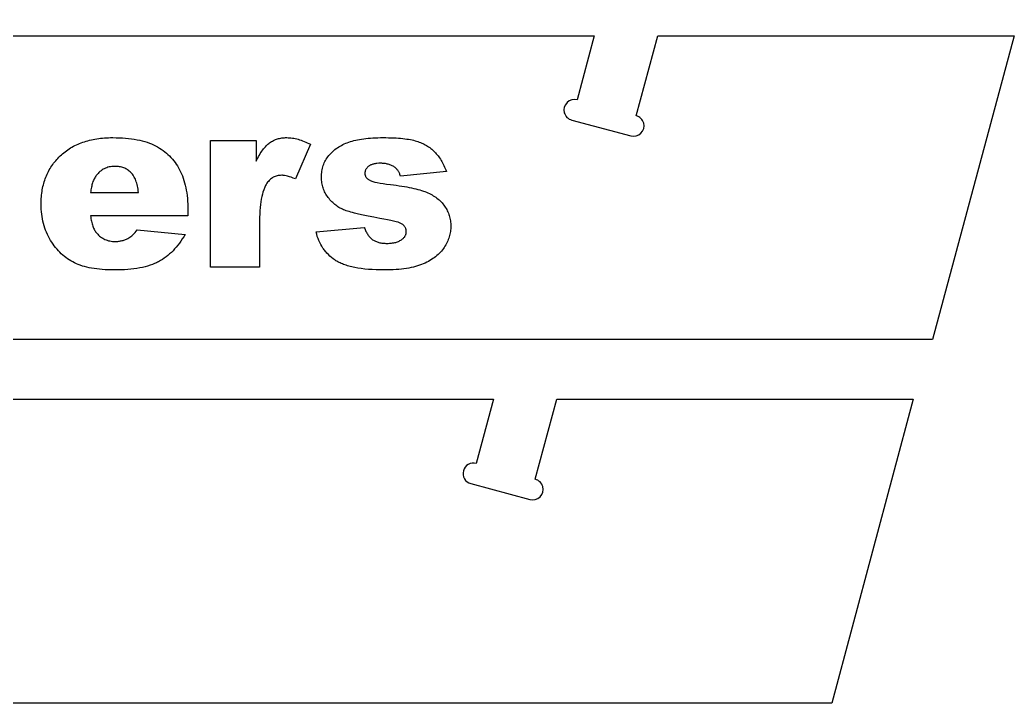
# Model space of a CAD drawing. Extents: x 6 to 1184, y 88 to 595.
# Drawn here: x 813.2 to 1097.4, y 87.8 to 283.3 of the extents above; entities that cross this region are included whole.
import ezdxf

# ---------------------------------------------------------------- set-up
doc = ezdxf.new("R2010")
doc.units = 0
doc.layers.get('0').update_dxf_attribs({"linetype": 'CONTINUOUS'})

msp = doc.modelspace()

# ---------------------------------------------------------------- linework, layer by layer
for points in [[(488.76, 254.29), (505.66, 249.76), (488.76, 254.29), (496.52, 283.26), (513.42, 278.73), (977.42, 278.73), (972.51, 260.38, 1), (970.95, 254.59), (987.86, 250.06, 1), (989.41, 255.85), (995.54, 278.73), (1097.42, 278.73), (1074.13, 191.8), (954.13, 191.8), (490.13, 191.8), (473.23, 196.33), (480.99, 225.31), (497.89, 220.78, 0.414214), (501.57, 222.9, 0.414214), (499.45, 226.57), (504.11, 243.96, 0.414214), (507.78, 246.08, 0.414214), (505.66, 249.76)], [(459.9, 150.29), (476.8, 145.76), (459.9, 150.29), (467.66, 179.26), (484.57, 174.73), (948.57, 174.73), (943.65, 156.38, 1), (942.1, 150.59), (959, 146.06, 1), (960.55, 151.85), (966.68, 174.73), (1068.57, 174.73), (1045.27, 87.8), (925.27, 87.8), (461.27, 87.8), (444.37, 92.33), (452.13, 121.31), (469.04, 116.78, 0.414214), (472.71, 118.9, 0.414214), (470.59, 122.57), (475.25, 139.96, 0.414214), (478.92, 142.08, 0.414214), (476.8, 145.76)]]:
    msp.add_lwpolyline(points, format="xyb")
for points in [[(861.22, 227.2), (833.39, 227.2), (833.44, 226.79), (833.5, 226.39), (833.57, 226), (833.65, 225.63), (833.73, 225.27), (833.82, 224.93), (833.92, 224.6), (834.03, 224.28), (834.15, 223.98), (834.27, 223.69), (834.41, 223.41), (834.55, 223.14), (834.7, 222.89), (834.86, 222.65), (835.02, 222.43), (835.2, 222.22), (835.46, 221.93), (835.72, 221.67), (836, 221.42), (836.28, 221.19), (836.58, 220.98), (836.88, 220.78), (837.2, 220.61), (837.52, 220.45), (837.85, 220.31), (838.19, 220.2), (838.55, 220.09), (838.91, 220.01), (839.28, 219.95), (839.66, 219.9), (840.05, 219.87), (840.45, 219.86), (840.71, 219.87), (840.96, 219.88), (841.21, 219.9), (841.46, 219.93), (841.71, 219.96), (841.96, 220.01), (842.2, 220.06), (842.45, 220.12), (842.69, 220.19), (842.93, 220.26), (843.17, 220.35), (843.41, 220.44), (843.64, 220.54), (843.88, 220.65), (844.11, 220.76), (844.34, 220.89), (844.62, 221.07), (844.91, 221.27), (845.21, 221.51), (845.51, 221.78), (845.81, 222.08), (846.12, 222.42), (846.44, 222.78), (846.76, 223.17), (860.44, 221.91), (860.04, 221.24), (859.63, 220.59), (859.22, 219.97), (858.79, 219.38), (858.35, 218.8), (857.9, 218.25), (857.44, 217.73), (856.98, 217.23), (856.5, 216.75), (856.01, 216.3), (855.51, 215.87), (855, 215.46), (854.48, 215.08), (853.96, 214.72), (853.42, 214.39), (852.87, 214.08), (852.59, 213.94), (852.3, 213.8), (851.7, 213.53), (851.07, 213.28), (850.41, 213.05), (849.72, 212.83), (849, 212.64), (848.25, 212.46), (847.47, 212.31), (846.66, 212.17), (845.82, 212.05), (844.95, 211.94), (844.05, 211.86), (843.12, 211.8), (842.16, 211.75), (841.17, 211.72), (840.15, 211.71), (839.26, 211.72), (838.39, 211.74), (837.55, 211.78), (836.74, 211.84), (835.95, 211.91), (835.18, 212), (834.44, 212.1), (833.72, 212.22), (833.02, 212.36), (832.35, 212.51), (831.7, 212.67), (831.08, 212.85), (830.48, 213.05), (829.9, 213.27), (829.35, 213.5), (828.82, 213.74), (828.31, 214.01), (827.81, 214.29), (827.32, 214.59), (826.85, 214.91), (826.38, 215.24), (825.93, 215.6), (825.48, 215.98), (825.05, 216.37), (824.63, 216.78), (824.22, 217.21), (823.82, 217.66), (823.43, 218.13), (823.05, 218.62), (822.68, 219.12), (822.33, 219.65), (821.98, 220.19), (821.66, 220.75), (821.35, 221.32), (821.06, 221.9), (820.8, 222.49), (820.55, 223.1), (820.33, 223.72), (820.13, 224.35), (819.95, 224.99), (819.79, 225.65), (819.65, 226.32), (819.54, 227), (819.44, 227.69), (819.37, 228.39), (819.31, 229.11), (819.28, 229.83), (819.27, 230.57), (819.28, 231.1), (819.29, 231.62), (819.32, 232.14), (819.36, 232.65), (819.4, 233.15), (819.46, 233.64), (819.53, 234.13), (819.61, 234.62), (819.7, 235.09), (819.8, 235.57), (819.91, 236.03), (820.04, 236.49), (820.17, 236.94), (820.31, 237.38), (820.47, 237.82), (820.63, 238.26), (820.81, 238.68), (820.99, 239.1), (821.19, 239.52), (821.4, 239.92), (821.61, 240.32), (821.84, 240.72), (822.08, 241.11), (822.33, 241.49), (822.59, 241.87), (822.86, 242.24), (823.14, 242.6), (823.44, 242.96), (823.74, 243.31), (824.05, 243.65), (824.38, 243.99), (824.71, 244.32), (825.06, 244.64), (825.41, 244.95), (825.77, 245.26), (826.14, 245.55), (826.51, 245.83), (826.9, 246.1), (827.29, 246.37), (827.69, 246.62), (828.1, 246.86), (828.52, 247.09), (828.94, 247.31), (829.37, 247.52), (829.82, 247.72), (830.27, 247.91), (830.72, 248.09), (831.19, 248.26), (831.66, 248.42), (832.14, 248.57), (832.63, 248.7), (833.13, 248.83), (833.64, 248.95), (834.15, 249.06), (834.67, 249.16), (835.2, 249.24), (835.74, 249.32), (836.29, 249.39), (836.84, 249.44), (837.4, 249.49), (837.98, 249.52), (838.55, 249.55), (839.14, 249.57), (839.74, 249.57), (840.7, 249.56), (841.63, 249.53), (842.54, 249.49), (843.42, 249.42), (844.28, 249.34), (845.11, 249.24), (845.91, 249.12), (846.69, 248.98), (847.45, 248.83), (848.18, 248.65), (848.88, 248.46), (849.56, 248.25), (850.21, 248.02), (850.84, 247.77), (851.44, 247.5), (852.01, 247.22), (852.57, 246.92), (853.11, 246.6), (853.63, 246.26), (854.13, 245.91), (854.62, 245.54), (855.09, 245.16), (855.54, 244.75), (855.98, 244.34), (856.4, 243.9), (856.8, 243.45), (857.19, 242.98), (857.56, 242.5), (857.91, 242), (858.25, 241.48), (858.57, 240.95), (858.87, 240.4), (859.15, 239.83), (859.42, 239.24), (859.67, 238.63), (859.9, 237.99), (860.11, 237.34), (860.3, 236.67), (860.48, 235.97), (860.63, 235.25), (860.77, 234.52), (860.89, 233.76), (860.99, 232.98), (861.08, 232.18), (861.14, 231.36), (861.19, 230.51), (861.21, 229.65), (861.22, 228.77)], [(867.74, 248.75), (880.73, 248.75), (880.73, 242.82), (880.97, 243.29), (881.2, 243.74), (881.44, 244.18), (881.68, 244.59), (881.92, 244.99), (882.16, 245.37), (882.4, 245.73), (882.64, 246.07), (882.88, 246.39), (883.12, 246.7), (883.37, 246.98), (883.61, 247.25), (883.86, 247.49), (884.11, 247.72), (884.35, 247.93), (884.6, 248.12), (884.86, 248.3), (885.12, 248.46), (885.38, 248.61), (885.66, 248.76), (885.94, 248.89), (886.23, 249), (886.53, 249.11), (886.83, 249.21), (887.14, 249.29), (887.46, 249.37), (887.79, 249.43), (888.12, 249.48), (888.46, 249.52), (888.81, 249.55), (889.17, 249.57), (889.53, 249.57), (889.92, 249.56), (890.31, 249.54), (890.7, 249.5), (891.1, 249.45), (891.51, 249.38), (891.91, 249.3), (892.33, 249.21), (892.75, 249.09), (893.17, 248.97), (893.59, 248.83), (894.03, 248.67), (894.46, 248.5), (894.9, 248.31), (895.35, 248.11), (895.8, 247.89), (896.25, 247.66), (891.95, 237.77), (891.35, 238.01), (890.79, 238.22), (890.25, 238.39), (889.75, 238.54), (889.28, 238.65), (888.84, 238.73), (888.44, 238.78), (888.25, 238.79), (888.06, 238.79), (887.73, 238.78), (887.4, 238.76), (887.08, 238.71), (886.78, 238.65), (886.48, 238.57), (886.19, 238.48), (885.91, 238.36), (885.64, 238.23), (885.38, 238.08), (885.13, 237.91), (884.89, 237.73), (884.66, 237.53), (884.44, 237.31), (884.23, 237.07), (884.03, 236.82), (883.84, 236.54), (883.7, 236.34), (883.58, 236.12), (883.45, 235.9), (883.33, 235.66), (883.22, 235.42), (883.11, 235.16), (883, 234.89), (882.9, 234.61), (882.7, 234.02), (882.53, 233.39), (882.37, 232.71), (882.22, 231.99), (882.1, 231.23), (881.99, 230.42), (881.9, 229.57), (881.82, 228.68), (881.76, 227.74), (881.72, 226.76), (881.7, 225.74), (881.69, 224.67), (881.69, 212.53), (867.74, 212.53)], [(897.89, 222.59), (911.67, 223.89), (911.78, 223.59), (911.89, 223.3), (912.01, 223.02), (912.14, 222.75), (912.27, 222.49), (912.4, 222.24), (912.54, 222.01), (912.69, 221.78), (912.84, 221.57), (913, 221.37), (913.16, 221.17), (913.33, 220.99), (913.5, 220.82), (913.68, 220.66), (913.86, 220.51), (914.05, 220.38), (914.25, 220.25), (914.45, 220.13), (914.67, 220.02), (914.89, 219.91), (915.11, 219.82), (915.35, 219.73), (915.59, 219.65), (915.84, 219.58), (916.1, 219.52), (916.37, 219.47), (916.65, 219.42), (916.93, 219.38), (917.22, 219.36), (917.52, 219.34), (917.83, 219.32), (918.15, 219.32), (918.49, 219.32), (918.83, 219.34), (919.15, 219.36), (919.47, 219.39), (919.77, 219.44), (920.07, 219.49), (920.35, 219.55), (920.63, 219.62), (920.89, 219.7), (921.15, 219.78), (921.4, 219.88), (921.63, 219.99), (921.86, 220.11), (922.07, 220.23), (922.28, 220.37), (922.48, 220.51), (922.62, 220.62), (922.76, 220.74), (922.88, 220.86), (923, 220.98), (923.11, 221.11), (923.21, 221.24), (923.29, 221.37), (923.37, 221.51), (923.44, 221.65), (923.5, 221.79), (923.56, 221.94), (923.6, 222.09), (923.63, 222.24), (923.65, 222.4), (923.67, 222.56), (923.67, 222.72), (923.67, 222.91), (923.65, 223.09), (923.62, 223.26), (923.57, 223.43), (923.52, 223.59), (923.45, 223.75), (923.37, 223.9), (923.28, 224.05), (923.18, 224.19), (923.06, 224.33), (922.93, 224.46), (922.79, 224.59), (922.64, 224.71), (922.47, 224.83), (922.29, 224.94), (922.1, 225.04), (921.95, 225.11), (921.76, 225.19), (921.31, 225.35), (920.74, 225.51), (920.05, 225.69), (919.24, 225.87), (918.32, 226.06), (917.29, 226.26), (916.13, 226.47), (914.4, 226.78), (912.79, 227.09), (911.33, 227.39), (910.01, 227.68), (908.82, 227.97), (908.28, 228.12), (907.77, 228.26), (907.3, 228.4), (906.86, 228.53), (906.46, 228.67), (906.09, 228.8), (905.74, 228.94), (905.4, 229.1), (905.07, 229.26), (904.74, 229.43), (904.42, 229.62), (904.1, 229.82), (903.8, 230.03), (903.5, 230.25), (903.2, 230.48), (902.92, 230.72), (902.64, 230.98), (902.37, 231.25), (902.1, 231.53), (901.84, 231.82), (901.59, 232.12), (901.35, 232.43), (901.12, 232.75), (900.9, 233.08), (900.69, 233.42), (900.51, 233.76), (900.33, 234.1), (900.17, 234.45), (900.03, 234.81), (899.9, 235.17), (899.79, 235.53), (899.69, 235.91), (899.61, 236.28), (899.54, 236.67), (899.49, 237.06), (899.45, 237.45), (899.43, 237.85), (899.42, 238.26), (899.43, 238.7), (899.45, 239.14), (899.5, 239.57), (899.55, 239.99), (899.63, 240.4), (899.71, 240.8), (899.82, 241.2), (899.94, 241.59), (900.08, 241.97), (900.23, 242.35), (900.41, 242.71), (900.59, 243.07), (900.8, 243.42), (901.01, 243.76), (901.25, 244.1), (901.5, 244.43), (901.77, 244.74), (902.05, 245.05), (902.34, 245.35), (902.64, 245.64), (902.96, 245.92), (903.28, 246.18), (903.62, 246.44), (903.98, 246.69), (904.34, 246.92), (904.72, 247.15), (905.1, 247.37), (905.51, 247.57), (905.92, 247.77), (906.34, 247.95), (906.78, 248.13), (907.23, 248.29), (907.7, 248.45), (908.18, 248.59), (908.69, 248.73), (909.21, 248.85), (909.76, 248.97), (910.32, 249.07), (910.9, 249.17), (911.5, 249.25), (912.13, 249.33), (912.77, 249.39), (913.43, 249.45), (914.11, 249.49), (914.81, 249.53), (915.53, 249.55), (916.26, 249.57), (917.02, 249.57), (917.82, 249.57), (918.59, 249.56), (919.33, 249.54), (920.05, 249.51), (920.74, 249.47), (921.4, 249.43), (922.04, 249.38), (922.65, 249.32), (923.24, 249.26), (923.8, 249.18), (924.33, 249.1), (924.83, 249.01), (925.31, 248.92), (925.76, 248.81), (926.19, 248.7), (926.59, 248.58), (926.97, 248.45), (927.34, 248.32), (927.71, 248.17), (928.07, 248.02), (928.42, 247.86), (928.76, 247.69), (929.09, 247.51), (929.42, 247.32), (929.74, 247.12), (930.05, 246.92), (930.35, 246.71), (930.64, 246.48), (930.93, 246.25), (931.21, 246.02), (931.48, 245.77), (931.74, 245.51), (931.99, 245.25), (932.24, 244.97), (932.49, 244.68), (932.73, 244.38), (932.96, 244.07), (933.19, 243.75), (933.41, 243.41), (933.63, 243.07), (933.84, 242.71), (934.04, 242.34), (934.24, 241.96), (934.44, 241.57), (934.63, 241.16), (934.81, 240.75), (934.99, 240.32), (935.17, 239.88), (922, 238.59), (921.86, 239.01), (921.78, 239.21), (921.7, 239.4), (921.61, 239.59), (921.52, 239.76), (921.42, 239.93), (921.32, 240.1), (921.21, 240.25), (921.09, 240.4), (920.97, 240.55), (920.85, 240.68), (920.72, 240.81), (920.58, 240.93), (920.44, 241.04), (920.3, 241.15), (920.09, 241.28), (919.88, 241.4), (919.66, 241.52), (919.43, 241.62), (919.21, 241.72), (918.97, 241.81), (918.73, 241.89), (918.49, 241.97), (918.24, 242.03), (917.98, 242.08), (917.72, 242.13), (917.46, 242.17), (917.18, 242.2), (916.91, 242.22), (916.63, 242.23), (916.34, 242.24), (915.77, 242.23), (915.24, 242.19), (914.99, 242.16), (914.75, 242.12), (914.52, 242.08), (914.31, 242.03), (914.1, 241.97), (913.9, 241.91), (913.71, 241.84), (913.53, 241.77), (913.36, 241.69), (913.2, 241.6), (913.05, 241.51), (912.91, 241.4), (912.78, 241.3), (912.66, 241.19), (912.55, 241.08), (912.44, 240.96), (912.34, 240.85), (912.26, 240.73), (912.18, 240.61), (912.11, 240.48), (912.04, 240.35), (911.99, 240.22), (911.94, 240.09), (911.9, 239.95), (911.87, 239.81), (911.85, 239.67), (911.84, 239.53), (911.84, 239.38), (911.84, 239.21), (911.86, 239.06), (911.88, 238.9), (911.92, 238.75), (911.97, 238.61), (912.03, 238.47), (912.1, 238.34), (912.18, 238.21), (912.27, 238.09), (912.37, 237.97), (912.48, 237.86), (912.6, 237.75), (912.74, 237.65), (912.88, 237.55), (913.04, 237.46), (913.2, 237.37), (913.38, 237.28), (913.59, 237.2), (913.83, 237.12), (914.08, 237.04), (914.37, 236.96), (914.68, 236.88), (915.37, 236.72), (916.16, 236.57), (917.05, 236.42), (918.04, 236.28), (919.14, 236.14), (919.99, 236.04), (920.81, 235.94), (921.61, 235.83), (922.38, 235.71), (923.12, 235.59), (923.83, 235.47), (924.51, 235.34), (925.17, 235.21), (925.8, 235.07), (926.4, 234.92), (926.98, 234.78), (927.53, 234.62), (928.04, 234.46), (928.54, 234.3), (929, 234.13), (929.44, 233.96), (929.85, 233.78), (930.26, 233.59), (930.65, 233.4), (931.02, 233.19), (931.39, 232.97), (931.75, 232.75), (932.09, 232.51), (932.42, 232.27), (932.73, 232.01), (933.04, 231.75), (933.33, 231.48), (933.61, 231.2), (933.88, 230.9), (934.13, 230.6), (934.37, 230.29), (934.6, 229.98), (934.82, 229.65), (935.02, 229.32), (935.21, 228.99), (935.39, 228.65), (935.55, 228.31), (935.69, 227.96), (935.83, 227.61), (935.95, 227.26), (936.05, 226.9), (936.14, 226.54), (936.22, 226.17), (936.28, 225.8), (936.33, 225.43), (936.37, 225.05), (936.39, 224.67), (936.39, 224.29), (936.39, 223.89), (936.36, 223.5), (936.33, 223.12), (936.28, 222.73), (936.21, 222.34), (936.13, 221.96), (936.03, 221.58), (935.92, 221.19), (935.79, 220.81), (935.65, 220.43), (935.5, 220.06), (935.33, 219.68), (935.14, 219.3), (934.94, 218.93), (934.73, 218.56), (934.5, 218.19), (934.26, 217.82), (933.99, 217.46), (933.71, 217.12), (933.42, 216.78), (933.1, 216.45), (932.77, 216.13), (932.43, 215.82), (932.06, 215.52), (931.68, 215.23), (931.28, 214.95), (930.87, 214.68), (930.43, 214.42), (929.98, 214.17), (929.52, 213.93), (929.03, 213.69), (928.53, 213.47), (928.01, 213.26), (927.47, 213.06), (926.9, 212.87), (926.31, 212.7), (925.7, 212.54), (925.06, 212.4), (924.4, 212.27), (923.72, 212.15), (923.01, 212.05), (922.28, 211.96), (921.53, 211.88), (920.76, 211.82), (919.96, 211.77), (919.14, 211.74), (918.3, 211.72), (917.43, 211.71), (916.21, 211.72), (915.04, 211.76), (913.91, 211.81), (912.82, 211.89), (911.79, 211.99), (910.79, 212.11), (909.84, 212.25), (908.93, 212.42), (908.5, 212.51), (908.07, 212.61), (907.66, 212.71), (907.26, 212.82), (906.86, 212.93), (906.48, 213.05), (906.11, 213.18), (905.76, 213.31), (905.41, 213.44), (905.07, 213.58), (904.75, 213.73), (904.44, 213.88), (904.13, 214.04), (903.84, 214.2), (903.56, 214.37), (903.29, 214.54), (902.78, 214.91), (902.29, 215.29), (901.82, 215.69), (901.38, 216.11), (900.96, 216.55), (900.75, 216.77), (900.56, 217), (900.37, 217.24), (900.19, 217.48), (900.01, 217.72), (899.84, 217.97), (899.51, 218.48), (899.21, 219.02), (898.93, 219.56), (898.67, 220.13), (898.44, 220.72), (898.23, 221.33), (898.05, 221.95)], [(847.1, 233.85), (847.05, 234.34), (846.98, 234.82), (846.9, 235.28), (846.81, 235.72), (846.72, 236.14), (846.61, 236.55), (846.49, 236.93), (846.36, 237.3), (846.22, 237.65), (846.06, 237.99), (845.9, 238.3), (845.73, 238.6), (845.55, 238.88), (845.36, 239.14), (845.15, 239.39), (844.94, 239.61), (844.71, 239.82), (844.48, 240.02), (844.24, 240.2), (843.99, 240.37), (843.73, 240.53), (843.46, 240.67), (843.19, 240.8), (842.9, 240.92), (842.61, 241.02), (842.31, 241.11), (842, 241.18), (841.68, 241.24), (841.35, 241.29), (841.01, 241.32), (840.67, 241.34), (840.32, 241.35), (839.91, 241.34), (839.51, 241.31), (839.12, 241.26), (838.74, 241.19), (838.38, 241.1), (838.02, 240.98), (837.68, 240.85), (837.34, 240.69), (837.01, 240.52), (836.7, 240.33), (836.4, 240.11), (836.1, 239.87), (835.82, 239.62), (835.54, 239.34), (835.28, 239.04), (835.03, 238.73), (834.88, 238.51), (834.73, 238.29), (834.59, 238.06), (834.46, 237.81), (834.33, 237.55), (834.21, 237.27), (834.1, 236.99), (834, 236.69), (833.9, 236.38), (833.81, 236.05), (833.73, 235.72), (833.65, 235.37), (833.59, 235.01), (833.53, 234.63), (833.47, 234.25), (833.43, 233.85)]]:
    msp.add_lwpolyline(points, close=True)

doc.saveas('drawing.dxf')
